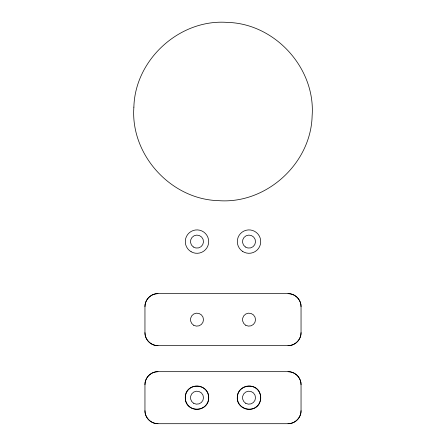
<?xml version="1.0" encoding="UTF-8"?>
<svg xmlns="http://www.w3.org/2000/svg" width="446" height="446" viewBox="0 0 446 446"><rect width="100%" height="100%" fill="white"/><g stroke="black" fill="none" stroke-linecap="round" stroke-linejoin="round"><path stroke-width="0.67" d="M144.956 306.636C144.766 299.673 151.027 293.468 157.962 293.63L288.038 293.63C294.973 293.468 301.234 299.673 301.044 306.636L301.044 332.649C301.234 339.612 294.973 345.817 288.038 345.656L157.962 345.656C151.027 345.823 144.766 339.612 144.956 332.649L144.956 306.636A13.006 13.006 0 0 1 157.962 293.63M144.956 384.681C144.766 377.712 151.027 371.507 157.962 371.674L288.038 371.674C294.973 371.507 301.234 377.712 301.044 384.681L301.044 410.694C301.234 417.657 294.973 423.862 288.038 423.7L157.962 423.7C151.027 423.862 144.766 417.657 144.956 410.694L144.956 384.681A13.006 13.006 0 0 1 157.962 371.674M157.962 345.656A13.006 13.006 0 0 1 144.956 332.649M301.044 332.649A13.006 13.006 0 0 1 288.038 345.656M288.038 293.63A13.006 13.006 0 0 1 301.044 306.636M301.044 410.694A13.006 13.006 0 0 1 288.038 423.7M157.962 423.7A13.006 13.006 0 0 1 144.956 410.694M288.038 371.674A13.006 13.006 0 0 1 301.044 384.681M208.695 397.687C209.085 412.444 184.962 413.464 185.28 397.687C184.962 381.904 209.085 382.93 208.695 397.687A11.707 11.707 0 0 1 191.133 407.822A11.707 11.707 0 0 1 191.133 387.546A11.707 11.707 0 0 1 208.695 397.687M133.878 107.151C130.271 154.756 170.963 199.513 218.624 200.65C266.223 204.262 310.985 163.565 312.122 115.91C315.729 68.305 275.037 23.543 227.376 22.406C179.777 18.799 135.015 59.491 133.878 107.151M237.322 397.096C235.94 410.08 256.907 414.323 260.191 401.177A11.178 10.648 90 0 0 260.191 394.192C257.091 381.692 237.266 384.72 237.322 397.096M245.763 325.273A6.506 6.506 0 0 0 255.519 319.643A6.506 6.506 0 0 0 245.763 314.012A6.506 6.506 0 0 0 245.763 325.273M193.731 325.273A6.506 6.506 0 0 0 203.488 319.643A6.506 6.506 0 0 0 193.731 314.012A6.506 6.506 0 0 0 193.731 325.273M191.133 251.739A11.707 11.707 0 0 0 208.695 241.598A11.707 11.707 0 0 0 191.133 231.463A11.707 11.707 0 0 0 191.133 251.739M193.341 246.984A6.506 6.506 0 0 0 203.471 242.066A6.506 6.506 0 0 0 194.144 235.75A6.506 6.506 0 0 0 193.341 246.984M242.451 251.293A11.707 11.707 0 0 0 260.693 242.434A11.707 11.707 0 0 0 243.901 231.073A11.707 11.707 0 0 0 242.451 251.293M245.367 246.984A6.506 6.506 0 0 0 255.502 242.066A6.506 6.506 0 0 0 246.175 235.75A6.506 6.506 0 0 0 245.367 246.984M193.731 403.318A6.506 6.506 0 0 0 203.488 397.687A6.506 6.506 0 0 0 193.731 392.051A6.506 6.506 0 0 0 193.731 403.318M242.273 407.259A11.707 11.707 0 0 0 260.676 398.735A11.707 11.707 0 0 0 244.096 387.061A11.707 11.707 0 0 0 242.273 407.259M245.763 403.318A6.506 6.506 0 0 0 255.519 397.687A6.506 6.506 0 0 0 245.763 392.051A6.506 6.506 0 0 0 245.763 403.318"/></g></svg>
